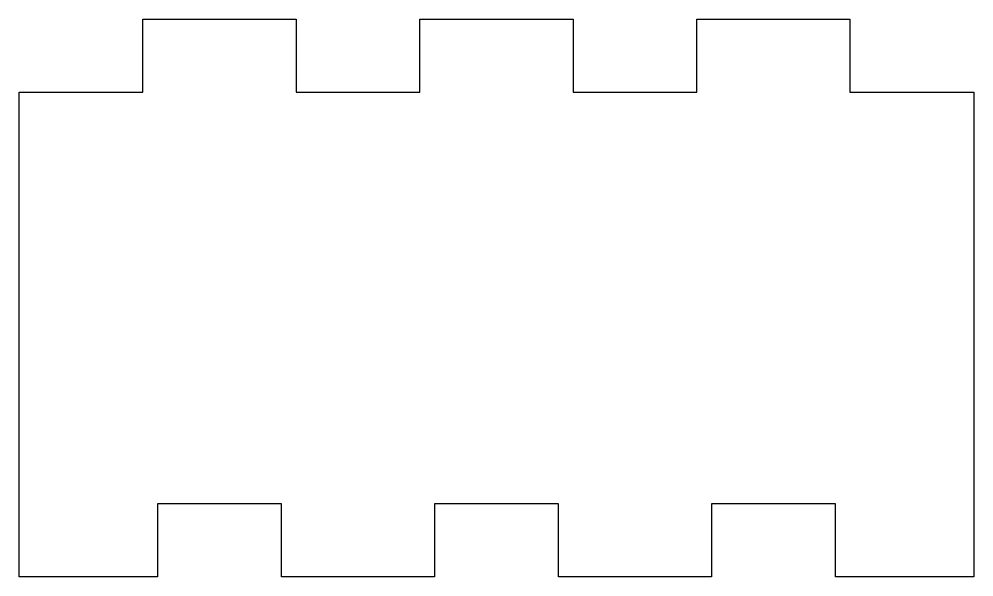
# Model space of a CAD drawing. Header units: millimetres. Extents: x -13 to 13.2, y 36.4 to 51.7.
import ezdxf

# ---------------------------------------------------------------- set-up
doc = ezdxf.new("R2010")
doc.units = ezdxf.units.MM
doc.layers.get('0').update_dxf_attribs({"linetype": 'CONTINUOUS'})

msp = doc.modelspace()

# ---------------------------------------------------------------- linework, layer by layer
msp.add_lwpolyline([(13.234, 49.713), (13.234, 36.413), (9.434, 36.413), (9.434, 38.413), (6.034, 38.413), (6.034, 36.413), (1.834, 36.413), (1.834, 38.413), (-1.566, 38.413), (-1.566, 36.413), (-5.766, 36.413), (-5.766, 38.413), (-9.166, 38.413), (-9.166, 36.413), (-12.966, 36.413), (-12.966, 49.713), (-9.566, 49.713), (-9.566, 51.713), (-5.366, 51.713), (-5.366, 49.713), (-1.966, 49.713), (-1.966, 51.713), (2.234, 51.713), (2.234, 49.713), (5.634, 49.713), (5.634, 51.713), (9.834, 51.713), (9.834, 49.713)], close=True)

doc.saveas('drawing.dxf')
